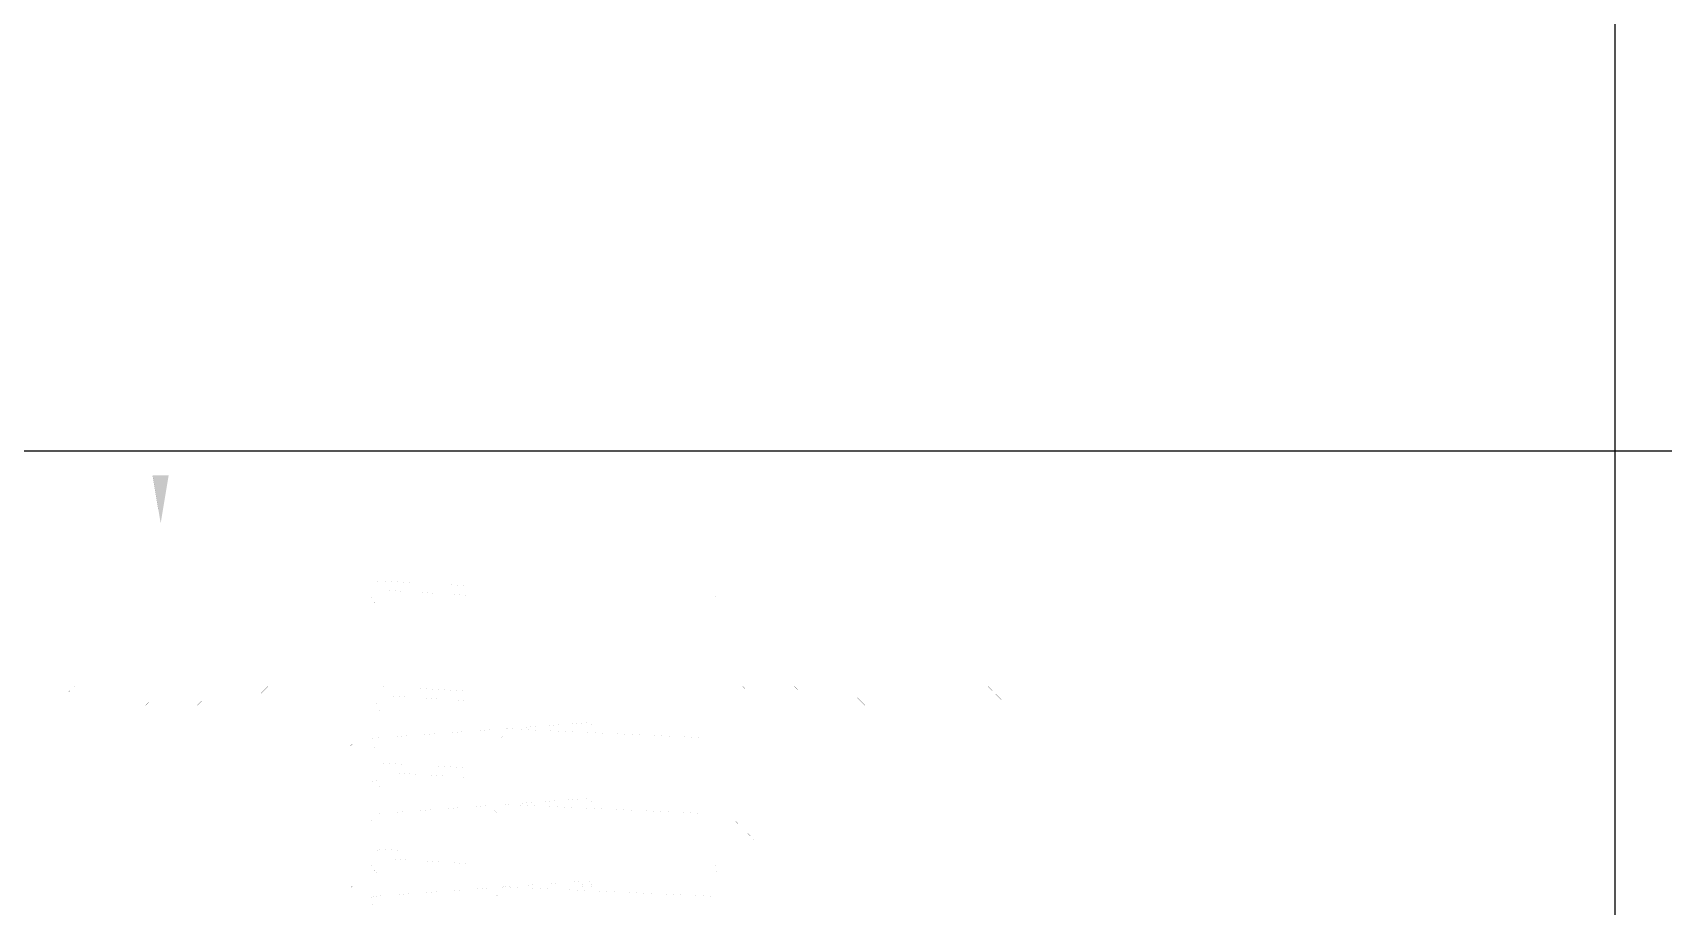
# Model space of a CAD drawing. Header units: millimetres. Extents: x -2171 to 1563, y -1758 to -1505.
# Drawn here: x 1404.56 to 1410.67, y -1607.14 to -1603.86 of the extents above; entities that cross this region are included whole.
import ezdxf

# ---------------------------------------------------------------- set-up
doc = ezdxf.new("R2010")
doc.units = ezdxf.units.MM
doc.linetypes.add('DOT', pattern=[0.025, 0, -0.025])
doc.layers.add('Tablet', color=7, linetype='Continuous', true_color=0x0180ff)

msp = doc.modelspace()

# ---------------------------------------------------------------- hatches: boundary and pattern name
at = {"layer": 'Tablet'}
msp.add_hatch(color=96, dxfattribs=at).paths.add_polyline_path([(1405.0399, -1605.7034), (1405.0698, -1605.5237), (1405.0099, -1605.5237)])

# ---------------------------------------------------------------- linework, layer by layer
at = {"color": 3}
for p, q in [((1410.4923, -1591.656), (1410.4923, -1620.056)), ((1420.4717, -1605.4329), (1386.5416, -1605.4329))]:
    msp.add_line(p, q, dxfattribs=at)
at = {"layer": 'Tablet', "color": 96, "true_color": 0x018001}
for points in [[(1405.9563, -1601.7503, 0.0000431, 0.0000431, 0), (1405.9563, -1616.4847, 0.0000431, 0.0000431, 0), (1405.8844, -1616.4847, 0.0000431, 0.0000431, 0), (1405.8844, -1601.7503, 0.0000431, 0.0000431, 0)], [(1407.0704, -1601.7503, 0.0000431, 0.0000431, 0), (1407.0704, -1616.4847, 0.0000431, 0.0000431, 0), (1406.9985, -1616.4847, 0.0000431, 0.0000431, 0), (1406.9985, -1601.7503, 0.0000431, 0.0000431, 0)], [(1406.5043, -1602.8284, 0.0000431, 0.0000431, 0), (1406.5043, -1616.4847, 0.0000431, 0.0000431, 0), (1406.4504, -1616.4847, 0.0000431, 0.0000431, 0), (1406.4504, -1602.8284, 0.0000431, 0.0000431, 0)], [(1405.0399, -1605.7034, 0.0000431, 0.0000431, 0), (1405.0698, -1605.5237, 0.0000431, 0.0000431, 0), (1405.0099, -1605.5237, 0.0000431, 0.0000431, 0)], [(1407.1027, -1606.5084, 0.0000431, 0.0000431, 0), (1405.8449, -1606.5084, 0.0000431, 0.0000431, 0), (1405.8414, -1606.5088, 0.0000431, 0.0000431, 0), (1405.838, -1606.5098, 0.0000431, 0.0000431, 0), (1405.8349, -1606.5115, 0.0000431, 0.0000431, 0), (1405.8322, -1606.5137, 0.0000431, 0.0000431, 0), (1405.83, -1606.5164, 0.0000431, 0.0000431, 0), (1405.8283, -1606.5195, 0.0000431, 0.0000431, 0), (1405.8273, -1606.5229, 0.0000431, 0.0000431, 0), (1405.8269, -1606.5264, 0.0000431, 0.0000431, 0), (1405.8273, -1606.5299, 0.0000431, 0.0000431, 0), (1405.8283, -1606.5333, 0.0000431, 0.0000431, 0), (1405.83, -1606.5364, 0.0000431, 0.0000431, 0), (1405.8322, -1606.5391, 0.0000431, 0.0000431, 0), (1405.8349, -1606.5413, 0.0000431, 0.0000431, 0), (1405.838, -1606.543, 0.0000431, 0.0000431, 0), (1405.8414, -1606.544, 0.0000431, 0.0000431, 0), (1405.8449, -1606.5444, 0.0000431, 0.0000431, 0), (1407.1027, -1606.5444, 0.0000431, 0.0000431, 0)], [(1407.1027, -1606.7923, 0.0000431, 0.0000431, 0), (1405.8449, -1606.7923, 0.0000431, 0.0000431, 0), (1405.8414, -1606.7927, 0.0000431, 0.0000431, 0), (1405.838, -1606.7937, 0.0000431, 0.0000431, 0), (1405.8349, -1606.7954, 0.0000431, 0.0000431, 0), (1405.8322, -1606.7976, 0.0000431, 0.0000431, 0), (1405.83, -1606.8003, 0.0000431, 0.0000431, 0), (1405.8283, -1606.8034, 0.0000431, 0.0000431, 0), (1405.8273, -1606.8068, 0.0000431, 0.0000431, 0), (1405.8269, -1606.8103, 0.0000431, 0.0000431, 0), (1405.8273, -1606.8138, 0.0000431, 0.0000431, 0), (1405.8283, -1606.8172, 0.0000431, 0.0000431, 0), (1405.83, -1606.8203, 0.0000431, 0.0000431, 0), (1405.8322, -1606.823, 0.0000431, 0.0000431, 0), (1405.8349, -1606.8252, 0.0000431, 0.0000431, 0), (1405.838, -1606.8269, 0.0000431, 0.0000431, 0), (1405.8414, -1606.8279, 0.0000431, 0.0000431, 0), (1405.8449, -1606.8283, 0.0000431, 0.0000431, 0), (1407.1027, -1606.8283, 0.0000431, 0.0000431, 0)], [(1407.1027, -1607.1014, 0.0000431, 0.0000431, 0), (1405.8449, -1607.1014, 0.0000431, 0.0000431, 0), (1405.8414, -1607.1017, 0.0000431, 0.0000431, 0), (1405.838, -1607.1028, 0.0000431, 0.0000431, 0), (1405.8349, -1607.1044, 0.0000431, 0.0000431, 0), (1405.8322, -1607.1067, 0.0000431, 0.0000431, 0), (1405.83, -1607.1094, 0.0000431, 0.0000431, 0), (1405.8283, -1607.1125, 0.0000431, 0.0000431, 0), (1405.8273, -1607.1159, 0.0000431, 0.0000431, 0), (1405.8269, -1607.1194, 0.0000431, 0.0000431, 0), (1405.8273, -1607.1229, 0.0000431, 0.0000431, 0), (1405.8283, -1607.1262, 0.0000431, 0.0000431, 0), (1405.83, -1607.1293, 0.0000431, 0.0000431, 0), (1405.8322, -1607.1321, 0.0000431, 0.0000431, 0), (1405.8349, -1607.1343, 0.0000431, 0.0000431, 0), (1405.838, -1607.136, 0.0000431, 0.0000431, 0), (1405.8414, -1607.137, 0.0000431, 0.0000431, 0), (1405.8449, -1607.1373, 0.0000431, 0.0000431, 0), (1407.1027, -1607.1373, 0.0000431, 0.0000431, 0)]]:
    msp.add_lwpolyline(points, format="xyseb", close=True, dxfattribs=at)
for points in [[(1405.0399, -1603.8706, 0.0000431, 0.0000431, 0), (1405.0399, -1605.5237, 0.0000431, 0.0000431, 0)], [(1408.2743, -1605.7034, 0.0000431, 0.0000431, 0), (1404.6805, -1605.7034, 0.0000431, 0.0000431, 0), (1408.2743, -1605.7034, 0.0000431, 0.0000431, 0)], [(1405.7586, -1605.7034, 0.0000431, 0.0000431, 0), (1405.7586, -1606.3144, 0.0000431, 0.0000431, 0)], [(1407.1961, -1605.7034, 0.0000431, 0.0000431, 0), (1407.1961, -1606.3144, 0.0000431, 0.0000431, 0)], [(1405.8485, -1605.9909, 0.0000431, 0.0000431, 0), (1405.8485, -1605.9873, 0.0000431, 0.0000431, 0), (1405.8487, -1605.9848, 0.0000431, 0.0000431, 0), (1405.8494, -1605.9824, 0.0000431, 0.0000431, 0), (1405.8504, -1605.9801, 0.0000431, 0.0000431, 0), (1405.8519, -1605.9781, 0.0000431, 0.0000431, 0), (1405.8536, -1605.9763, 0.0000431, 0.0000431, 0), (1405.8557, -1605.9749, 0.0000431, 0.0000431, 0), (1405.8579, -1605.9738, 0.0000431, 0.0000431, 0), (1405.8604, -1605.9732, 0.0000431, 0.0000431, 0), (1405.8629, -1605.973, 0.0000431, 0.0000431, 0), (1407.1099, -1605.973, 0.0000431, 0.0000431, 0), (1407.1124, -1605.9732, 0.0000431, 0.0000431, 0), (1407.1148, -1605.9738, 0.0000431, 0.0000431, 0), (1407.1171, -1605.9749, 0.0000431, 0.0000431, 0), (1407.1191, -1605.9763, 0.0000431, 0.0000431, 0), (1407.1209, -1605.9781, 0.0000431, 0.0000431, 0), (1407.1223, -1605.9801, 0.0000431, 0.0000431, 0), (1407.1234, -1605.9824, 0.0000431, 0.0000431, 0), (1407.1241, -1605.9848, 0.0000431, 0.0000431, 0), (1407.1243, -1605.9873, 0.0000431, 0.0000431, 0), (1407.1243, -1605.9945, 0.0000431, 0.0000431, 0), (1407.1241, -1605.997, 0.0000431, 0.0000431, 0), (1407.1234, -1605.9994, 0.0000431, 0.0000431, 0), (1407.1223, -1606.0017, 0.0000431, 0.0000431, 0), (1407.1209, -1606.0038, 0.0000431, 0.0000431, 0), (1407.1191, -1606.0055, 0.0000431, 0.0000431, 0), (1407.1171, -1606.007, 0.0000431, 0.0000431, 0), (1407.1148, -1606.008, 0.0000431, 0.0000431, 0), (1407.1124, -1606.0087, 0.0000431, 0.0000431, 0), (1407.1099, -1606.0089, 0.0000431, 0.0000431, 0), (1405.8665, -1606.0089, 0.0000431, 0.0000431, 0), (1405.8602, -1606.0084, 0.0000431, 0.0000431, 0), (1405.8542, -1606.0067, 0.0000431, 0.0000431, 0), (1405.8485, -1606.0041, 0.0000431, 0.0000431, 0), (1405.8434, -1606.0005, 0.0000431, 0.0000431, 0), (1405.8389, -1605.9961, 0.0000431, 0.0000431, 0), (1405.8353, -1605.9909, 0.0000431, 0.0000431, 0), (1405.8327, -1605.9853, 0.0000431, 0.0000431, 0), (1405.8311, -1605.9792, 0.0000431, 0.0000431, 0), (1405.8305, -1605.973, 0.0000431, 0.0000431, 0), (1405.8305, -1605.955, 0.0000431, 0.0000431, 0), (1405.8311, -1605.9488, 0.0000431, 0.0000431, 0), (1405.8327, -1605.9427, 0.0000431, 0.0000431, 0), (1405.8353, -1605.937, 0.0000431, 0.0000431, 0), (1405.8389, -1605.9319, 0.0000431, 0.0000431, 0), (1405.8434, -1605.9275, 0.0000431, 0.0000431, 0), (1405.8485, -1605.9239, 0.0000431, 0.0000431, 0), (1405.8542, -1605.9212, 0.0000431, 0.0000431, 0), (1405.8602, -1605.9196, 0.0000431, 0.0000431, 0), (1405.8665, -1605.9191, 0.0000431, 0.0000431, 0), (1406.1899, -1605.937, 0.0000431, 0.0000431, 0), (1406.1899, -1605.973, 0.0000431, 0.0000431, 0), (1405.8988, -1605.955, 0.0000431, 0.0000431, 0)], [(1404.6997, -1606.3309, 0.0000431, 0.0000431, 0), (1404.6805, -1606.35, 0.0000431, 0.0000431, 0)], [(1404.7646, -1606.3144, 0.0000431, 0.0000431, 0), (1404.6927, -1606.3862, 0.0000431, 0.0000431, 0)], [(1404.7162, -1606.3144, 0.0000431, 0.0000431, 0), (1404.7118, -1606.3187, 0.0000431, 0.0000431, 0)], [(1404.8614, -1606.3144, 0.0000431, 0.0000431, 0), (1404.7895, -1606.3862, 0.0000431, 0.0000431, 0)], [(1404.813, -1606.3144, 0.0000431, 0.0000431, 0), (1404.7965, -1606.3309, 0.0000431, 0.0000431, 0)], [(1404.9054, -1606.3187, 0.0000431, 0.0000431, 0), (1404.8812, -1606.343, 0.0000431, 0.0000431, 0)], [(1404.9582, -1606.3144, 0.0000431, 0.0000431, 0), (1404.8863, -1606.3862, 0.0000431, 0.0000431, 0)], [(1404.9901, -1606.3309, 0.0000431, 0.0000431, 0), (1404.9659, -1606.3551, 0.0000431, 0.0000431, 0)], [(1405.055, -1606.3144, 0.0000431, 0.0000431, 0), (1404.9831, -1606.3862, 0.0000431, 0.0000431, 0)], [(1405.0066, -1606.3144, 0.0000431, 0.0000431, 0), (1405.0022, -1606.3187, 0.0000431, 0.0000431, 0)], [(1405.1518, -1606.3144, 0.0000431, 0.0000431, 0), (1405.08, -1606.3862, 0.0000431, 0.0000431, 0)], [(1405.1034, -1606.3144, 0.0000431, 0.0000431, 0), (1405.0869, -1606.3309, 0.0000431, 0.0000431, 0)], [(1405.1959, -1606.3187, 0.0000431, 0.0000431, 0), (1405.1717, -1606.343, 0.0000431, 0.0000431, 0)], [(1405.2487, -1606.3144, 0.0000431, 0.0000431, 0), (1405.1768, -1606.3862, 0.0000431, 0.0000431, 0)], [(1405.2806, -1606.3309, 0.0000431, 0.0000431, 0), (1405.2564, -1606.3551, 0.0000431, 0.0000431, 0)], [(1405.3455, -1606.3144, 0.0000431, 0.0000431, 0), (1405.2736, -1606.3862, 0.0000431, 0.0000431, 0)], [(1405.2971, -1606.3144, 0.0000431, 0.0000431, 0), (1405.2927, -1606.3187, 0.0000431, 0.0000431, 0)], [(1405.4423, -1606.3144, 0.0000431, 0.0000431, 0), (1405.3704, -1606.3862, 0.0000431, 0.0000431, 0)], [(1405.3939, -1606.3144, 0.0000431, 0.0000431, 0), (1405.3774, -1606.3309, 0.0000431, 0.0000431, 0)], [(1405.4863, -1606.3187, 0.0000431, 0.0000431, 0), (1405.4621, -1606.343, 0.0000431, 0.0000431, 0)], [(1405.5391, -1606.3144, 0.0000431, 0.0000431, 0), (1405.4672, -1606.3862, 0.0000431, 0.0000431, 0)], [(1405.571, -1606.3309, 0.0000431, 0.0000431, 0), (1405.5468, -1606.3551, 0.0000431, 0.0000431, 0)], [(1405.6359, -1606.3144, 0.0000431, 0.0000431, 0), (1405.5641, -1606.3862, 0.0000431, 0.0000431, 0)], [(1405.5875, -1606.3144, 0.0000431, 0.0000431, 0), (1405.5831, -1606.3187, 0.0000431, 0.0000431, 0)], [(1405.7328, -1606.3144, 0.0000431, 0.0000431, 0), (1405.6609, -1606.3862, 0.0000431, 0.0000431, 0)], [(1405.6843, -1606.3144, 0.0000431, 0.0000431, 0), (1405.6679, -1606.3309, 0.0000431, 0.0000431, 0)], [(1405.7586, -1606.3369, 0.0000431, 0.0000431, 0), (1405.7526, -1606.343, 0.0000431, 0.0000431, 0)], [(1405.8485, -1606.3862, 0.0000431, 0.0000431, 0), (1405.8485, -1606.3826, 0.0000431, 0.0000431, 0), (1405.8487, -1606.3802, 0.0000431, 0.0000431, 0), (1405.8494, -1606.3777, 0.0000431, 0.0000431, 0), (1405.8504, -1606.3755, 0.0000431, 0.0000431, 0), (1405.8519, -1606.3734, 0.0000431, 0.0000431, 0), (1405.8536, -1606.3716, 0.0000431, 0.0000431, 0), (1405.8557, -1606.3702, 0.0000431, 0.0000431, 0), (1405.8579, -1606.3691, 0.0000431, 0.0000431, 0), (1405.8604, -1606.3685, 0.0000431, 0.0000431, 0), (1405.8629, -1606.3683, 0.0000431, 0.0000431, 0), (1407.1099, -1606.3683, 0.0000431, 0.0000431, 0), (1407.1124, -1606.3685, 0.0000431, 0.0000431, 0), (1407.1148, -1606.3691, 0.0000431, 0.0000431, 0), (1407.1171, -1606.3702, 0.0000431, 0.0000431, 0), (1407.1191, -1606.3716, 0.0000431, 0.0000431, 0), (1407.1209, -1606.3734, 0.0000431, 0.0000431, 0), (1407.1223, -1606.3755, 0.0000431, 0.0000431, 0), (1407.1234, -1606.3777, 0.0000431, 0.0000431, 0), (1407.1241, -1606.3802, 0.0000431, 0.0000431, 0), (1407.1243, -1606.3826, 0.0000431, 0.0000431, 0), (1407.1243, -1606.3898, 0.0000431, 0.0000431, 0), (1407.1241, -1606.3923, 0.0000431, 0.0000431, 0), (1407.1234, -1606.3948, 0.0000431, 0.0000431, 0), (1407.1223, -1606.397, 0.0000431, 0.0000431, 0), (1407.1209, -1606.3991, 0.0000431, 0.0000431, 0), (1407.1191, -1606.4008, 0.0000431, 0.0000431, 0), (1407.1171, -1606.4023, 0.0000431, 0.0000431, 0), (1407.1148, -1606.4033, 0.0000431, 0.0000431, 0), (1407.1124, -1606.404, 0.0000431, 0.0000431, 0), (1407.1099, -1606.4042, 0.0000431, 0.0000431, 0), (1405.8665, -1606.4042, 0.0000431, 0.0000431, 0), (1405.8602, -1606.4037, 0.0000431, 0.0000431, 0), (1405.8542, -1606.402, 0.0000431, 0.0000431, 0), (1405.8485, -1606.3994, 0.0000431, 0.0000431, 0), (1405.8434, -1606.3958, 0.0000431, 0.0000431, 0), (1405.8389, -1606.3914, 0.0000431, 0.0000431, 0), (1405.8353, -1606.3862, 0.0000431, 0.0000431, 0), (1405.8327, -1606.3806, 0.0000431, 0.0000431, 0), (1405.8311, -1606.3745, 0.0000431, 0.0000431, 0), (1405.8305, -1606.3683, 0.0000431, 0.0000431, 0), (1405.8305, -1606.3503, 0.0000431, 0.0000431, 0), (1405.8311, -1606.3441, 0.0000431, 0.0000431, 0), (1405.8327, -1606.338, 0.0000431, 0.0000431, 0), (1405.8353, -1606.3323, 0.0000431, 0.0000431, 0), (1405.8389, -1606.3272, 0.0000431, 0.0000431, 0), (1405.8434, -1606.3228, 0.0000431, 0.0000431, 0), (1405.8485, -1606.3192, 0.0000431, 0.0000431, 0), (1405.8542, -1606.3165, 0.0000431, 0.0000431, 0), (1405.8602, -1606.3149, 0.0000431, 0.0000431, 0), (1405.8665, -1606.3144, 0.0000431, 0.0000431, 0), (1406.1899, -1606.3323, 0.0000431, 0.0000431, 0), (1406.1899, -1606.3683, 0.0000431, 0.0000431, 0), (1405.8988, -1606.3503, 0.0000431, 0.0000431, 0)], [(1407.1961, -1606.3369, 0.0000431, 0.0000431, 0), (1407.2022, -1606.343, 0.0000431, 0.0000431, 0)], [(1407.222, -1606.3144, 0.0000431, 0.0000431, 0), (1407.2939, -1606.3862, 0.0000431, 0.0000431, 0)], [(1407.2704, -1606.3144, 0.0000431, 0.0000431, 0), (1407.2869, -1606.3309, 0.0000431, 0.0000431, 0)], [(1407.3189, -1606.3144, 0.0000431, 0.0000431, 0), (1407.3907, -1606.3862, 0.0000431, 0.0000431, 0)], [(1407.3673, -1606.3144, 0.0000431, 0.0000431, 0), (1407.3716, -1606.3187, 0.0000431, 0.0000431, 0)], [(1407.3838, -1606.3309, 0.0000431, 0.0000431, 0), (1407.408, -1606.3551, 0.0000431, 0.0000431, 0)], [(1407.4157, -1606.3144, 0.0000431, 0.0000431, 0), (1407.4876, -1606.3862, 0.0000431, 0.0000431, 0)], [(1407.4685, -1606.3187, 0.0000431, 0.0000431, 0), (1407.4927, -1606.343, 0.0000431, 0.0000431, 0)], [(1407.5125, -1606.3144, 0.0000431, 0.0000431, 0), (1407.5844, -1606.3862, 0.0000431, 0.0000431, 0)], [(1407.5609, -1606.3144, 0.0000431, 0.0000431, 0), (1407.5774, -1606.3309, 0.0000431, 0.0000431, 0)], [(1407.6093, -1606.3144, 0.0000431, 0.0000431, 0), (1407.6812, -1606.3862, 0.0000431, 0.0000431, 0)], [(1407.6577, -1606.3144, 0.0000431, 0.0000431, 0), (1407.6621, -1606.3187, 0.0000431, 0.0000431, 0)], [(1407.6742, -1606.3309, 0.0000431, 0.0000431, 0), (1407.6984, -1606.3551, 0.0000431, 0.0000431, 0)], [(1407.7061, -1606.3144, 0.0000431, 0.0000431, 0), (1407.778, -1606.3862, 0.0000431, 0.0000431, 0)], [(1407.7589, -1606.3187, 0.0000431, 0.0000431, 0), (1407.7831, -1606.343, 0.0000431, 0.0000431, 0)], [(1407.8029, -1606.3144, 0.0000431, 0.0000431, 0), (1407.8748, -1606.3862, 0.0000431, 0.0000431, 0)], [(1407.8514, -1606.3144, 0.0000431, 0.0000431, 0), (1407.8678, -1606.3309, 0.0000431, 0.0000431, 0)], [(1407.8998, -1606.3144, 0.0000431, 0.0000431, 0), (1407.9716, -1606.3862, 0.0000431, 0.0000431, 0)], [(1407.9482, -1606.3144, 0.0000431, 0.0000431, 0), (1407.9526, -1606.3187, 0.0000431, 0.0000431, 0)], [(1407.9647, -1606.3309, 0.0000431, 0.0000431, 0), (1407.9889, -1606.3551, 0.0000431, 0.0000431, 0)], [(1407.9966, -1606.3144, 0.0000431, 0.0000431, 0), (1408.0685, -1606.3862, 0.0000431, 0.0000431, 0)], [(1408.0494, -1606.3187, 0.0000431, 0.0000431, 0), (1408.0736, -1606.343, 0.0000431, 0.0000431, 0)], [(1408.0934, -1606.3144, 0.0000431, 0.0000431, 0), (1408.1653, -1606.3862, 0.0000431, 0.0000431, 0)], [(1408.1418, -1606.3144, 0.0000431, 0.0000431, 0), (1408.1583, -1606.3309, 0.0000431, 0.0000431, 0)], [(1408.1902, -1606.3144, 0.0000431, 0.0000431, 0), (1408.2621, -1606.3862, 0.0000431, 0.0000431, 0)], [(1408.2386, -1606.3144, 0.0000431, 0.0000431, 0), (1408.243, -1606.3187, 0.0000431, 0.0000431, 0)], [(1408.2551, -1606.3309, 0.0000431, 0.0000431, 0), (1408.2743, -1606.35, 0.0000431, 0.0000431, 0)], [(1404.7481, -1606.3793, 0.0000431, 0.0000431, 0), (1404.7411, -1606.3862, 0.0000431, 0.0000431, 0)], [(1404.7844, -1606.343, 0.0000431, 0.0000431, 0), (1404.7602, -1606.3672, 0.0000431, 0.0000431, 0)], [(1404.8691, -1606.3551, 0.0000431, 0.0000431, 0), (1404.8449, -1606.3793, 0.0000431, 0.0000431, 0)], [(1404.9538, -1606.3672, 0.0000431, 0.0000431, 0), (1404.9347, -1606.3862, 0.0000431, 0.0000431, 0)], [(1405.0385, -1606.3793, 0.0000431, 0.0000431, 0), (1405.0316, -1606.3862, 0.0000431, 0.0000431, 0)], [(1405.0748, -1606.343, 0.0000431, 0.0000431, 0), (1405.0506, -1606.3672, 0.0000431, 0.0000431, 0)], [(1405.1596, -1606.3551, 0.0000431, 0.0000431, 0), (1405.1354, -1606.3793, 0.0000431, 0.0000431, 0)], [(1405.2443, -1606.3672, 0.0000431, 0.0000431, 0), (1405.2252, -1606.3862, 0.0000431, 0.0000431, 0)], [(1405.329, -1606.3793, 0.0000431, 0.0000431, 0), (1405.322, -1606.3862, 0.0000431, 0.0000431, 0)], [(1405.3653, -1606.343, 0.0000431, 0.0000431, 0), (1405.3411, -1606.3672, 0.0000431, 0.0000431, 0)], [(1405.45, -1606.3551, 0.0000431, 0.0000431, 0), (1405.4258, -1606.3793, 0.0000431, 0.0000431, 0)], [(1405.5347, -1606.3672, 0.0000431, 0.0000431, 0), (1405.5156, -1606.3862, 0.0000431, 0.0000431, 0)], [(1405.6194, -1606.3793, 0.0000431, 0.0000431, 0), (1405.6125, -1606.3862, 0.0000431, 0.0000431, 0)], [(1405.6558, -1606.343, 0.0000431, 0.0000431, 0), (1405.6316, -1606.3672, 0.0000431, 0.0000431, 0)], [(1405.7586, -1606.3853, 0.0000431, 0.0000431, 0), (1405.6868, -1606.4572, 0.0000431, 0.0000431, 0)], [(1405.7042, -1606.3914, 0.0000431, 0.0000431, 0), (1405.6868, -1606.4088, 0.0000431, 0.0000431, 0)], [(1405.7405, -1606.3551, 0.0000431, 0.0000431, 0), (1405.7163, -1606.3793, 0.0000431, 0.0000431, 0)], [(1407.1961, -1606.3853, 0.0000431, 0.0000431, 0), (1407.268, -1606.4572, 0.0000431, 0.0000431, 0)], [(1407.2143, -1606.3551, 0.0000431, 0.0000431, 0), (1407.2385, -1606.3793, 0.0000431, 0.0000431, 0)], [(1407.2506, -1606.3914, 0.0000431, 0.0000431, 0), (1407.268, -1606.4088, 0.0000431, 0.0000431, 0)], [(1407.299, -1606.343, 0.0000431, 0.0000431, 0), (1407.3232, -1606.3672, 0.0000431, 0.0000431, 0)], [(1407.3353, -1606.3793, 0.0000431, 0.0000431, 0), (1407.3423, -1606.3862, 0.0000431, 0.0000431, 0)], [(1407.4201, -1606.3672, 0.0000431, 0.0000431, 0), (1407.4391, -1606.3862, 0.0000431, 0.0000431, 0)], [(1407.5048, -1606.3551, 0.0000431, 0.0000431, 0), (1407.529, -1606.3793, 0.0000431, 0.0000431, 0)], [(1407.5895, -1606.343, 0.0000431, 0.0000431, 0), (1407.6137, -1606.3672, 0.0000431, 0.0000431, 0)], [(1407.6258, -1606.3793, 0.0000431, 0.0000431, 0), (1407.6328, -1606.3862, 0.0000431, 0.0000431, 0)], [(1407.7105, -1606.3672, 0.0000431, 0.0000431, 0), (1407.7296, -1606.3862, 0.0000431, 0.0000431, 0)], [(1407.7952, -1606.3551, 0.0000431, 0.0000431, 0), (1407.8194, -1606.3793, 0.0000431, 0.0000431, 0)], [(1407.8799, -1606.343, 0.0000431, 0.0000431, 0), (1407.9041, -1606.3672, 0.0000431, 0.0000431, 0)], [(1407.9163, -1606.3793, 0.0000431, 0.0000431, 0), (1407.9232, -1606.3862, 0.0000431, 0.0000431, 0)], [(1408.001, -1606.3672, 0.0000431, 0.0000431, 0), (1408.0201, -1606.3862, 0.0000431, 0.0000431, 0)], [(1408.0857, -1606.3551, 0.0000431, 0.0000431, 0), (1408.1099, -1606.3793, 0.0000431, 0.0000431, 0)], [(1408.1704, -1606.343, 0.0000431, 0.0000431, 0), (1408.1946, -1606.3672, 0.0000431, 0.0000431, 0)], [(1408.2067, -1606.3793, 0.0000431, 0.0000431, 0), (1408.2137, -1606.3862, 0.0000431, 0.0000431, 0)], [(1405.7526, -1606.4398, 0.0000431, 0.0000431, 0), (1405.7284, -1606.464, 0.0000431, 0.0000431, 0)], [(1406.6391, -1606.4509, 0.0000431, 0.0000431, 0), (1406.3287, -1606.4734, 0.0000431, 0.0000431, 0)], [(1406.6571, -1606.4689, 0.0000431, 0.0000431, 0), (1406.6567, -1606.4724, 0.0000431, 0.0000431, 0), (1406.6557, -1606.4758, 0.0000431, 0.0000431, 0), (1406.6541, -1606.4789, 0.0000431, 0.0000431, 0), (1406.6518, -1606.4816, 0.0000431, 0.0000431, 0), (1406.6491, -1606.4838, 0.0000431, 0.0000431, 0), (1406.646, -1606.4855, 0.0000431, 0.0000431, 0), (1406.6426, -1606.4865, 0.0000431, 0.0000431, 0), (1406.6391, -1606.4869, 0.0000431, 0.0000431, 0), (1406.6356, -1606.4865, 0.0000431, 0.0000431, 0), (1406.6322, -1606.4855, 0.0000431, 0.0000431, 0), (1406.6291, -1606.4838, 0.0000431, 0.0000431, 0), (1406.6264, -1606.4816, 0.0000431, 0.0000431, 0), (1406.6242, -1606.4789, 0.0000431, 0.0000431, 0), (1406.6225, -1606.4758, 0.0000431, 0.0000431, 0), (1406.6215, -1606.4724, 0.0000431, 0.0000431, 0), (1406.6211, -1606.4689, 0.0000431, 0.0000431, 0), (1406.6215, -1606.4654, 0.0000431, 0.0000431, 0), (1406.6225, -1606.462, 0.0000431, 0.0000431, 0), (1406.6242, -1606.4589, 0.0000431, 0.0000431, 0), (1406.6264, -1606.4562, 0.0000431, 0.0000431, 0), (1406.6291, -1606.454, 0.0000431, 0.0000431, 0), (1406.6322, -1606.4523, 0.0000431, 0.0000431, 0), (1406.6356, -1606.4513, 0.0000431, 0.0000431, 0), (1406.6391, -1606.4509, 0.0000431, 0.0000431, 0), (1406.6426, -1606.4513, 0.0000431, 0.0000431, 0), (1406.646, -1606.4523, 0.0000431, 0.0000431, 0), (1406.6491, -1606.454, 0.0000431, 0.0000431, 0), (1406.6518, -1606.4562, 0.0000431, 0.0000431, 0), (1406.6541, -1606.4589, 0.0000431, 0.0000431, 0), (1406.6557, -1606.462, 0.0000431, 0.0000431, 0), (1406.6567, -1606.4654, 0.0000431, 0.0000431, 0), (1406.6571, -1606.4689, 0.0000431, 0.0000431, 0)], [(1407.2022, -1606.4398, 0.0000431, 0.0000431, 0), (1407.2264, -1606.464, 0.0000431, 0.0000431, 0)], [(1405.7586, -1606.4821, 0.0000431, 0.0000431, 0), (1405.6868, -1606.554, 0.0000431, 0.0000431, 0)], [(1405.7163, -1606.4761, 0.0000431, 0.0000431, 0), (1405.6921, -1606.5003, 0.0000431, 0.0000431, 0)], [(1406.2984, -1606.4756, 0.0000431, 0.0000431, 0), (1405.8449, -1606.5084, 0.0000431, 0.0000431, 0)], [(1406.3265, -1606.4905, 0.0000431, 0.0000431, 0), (1406.3261, -1606.494, 0.0000431, 0.0000431, 0), (1406.3251, -1606.4973, 0.0000431, 0.0000431, 0), (1406.3234, -1606.5004, 0.0000431, 0.0000431, 0), (1406.3212, -1606.5032, 0.0000431, 0.0000431, 0), (1406.3185, -1606.5054, 0.0000431, 0.0000431, 0), (1406.3154, -1606.5071, 0.0000431, 0.0000431, 0), (1406.312, -1606.5081, 0.0000431, 0.0000431, 0), (1406.3085, -1606.5084, 0.0000431, 0.0000431, 0), (1406.305, -1606.5081, 0.0000431, 0.0000431, 0), (1406.3016, -1606.5071, 0.0000431, 0.0000431, 0), (1406.2985, -1606.5054, 0.0000431, 0.0000431, 0), (1406.2958, -1606.5032, 0.0000431, 0.0000431, 0), (1406.2935, -1606.5004, 0.0000431, 0.0000431, 0), (1406.2919, -1606.4973, 0.0000431, 0.0000431, 0), (1406.2909, -1606.494, 0.0000431, 0.0000431, 0), (1406.2905, -1606.4905, 0.0000431, 0.0000431, 0), (1406.2909, -1606.487, 0.0000431, 0.0000431, 0), (1406.2919, -1606.4836, 0.0000431, 0.0000431, 0), (1406.2935, -1606.4805, 0.0000431, 0.0000431, 0), (1406.2958, -1606.4778, 0.0000431, 0.0000431, 0), (1406.2985, -1606.4755, 0.0000431, 0.0000431, 0), (1406.3016, -1606.4739, 0.0000431, 0.0000431, 0), (1406.305, -1606.4728, 0.0000431, 0.0000431, 0), (1406.3085, -1606.4725, 0.0000431, 0.0000431, 0), (1406.312, -1606.4728, 0.0000431, 0.0000431, 0), (1406.3154, -1606.4739, 0.0000431, 0.0000431, 0), (1406.3185, -1606.4755, 0.0000431, 0.0000431, 0), (1406.3212, -1606.4778, 0.0000431, 0.0000431, 0), (1406.3234, -1606.4805, 0.0000431, 0.0000431, 0), (1406.3251, -1606.4836, 0.0000431, 0.0000431, 0), (1406.3261, -1606.487, 0.0000431, 0.0000431, 0), (1406.3265, -1606.4905, 0.0000431, 0.0000431, 0)], [(1406.3085, -1606.4725, 0.0000431, 0.0000431, 0), (1407.1063, -1606.5084, 0.0000431, 0.0000431, 0)], [(1407.1961, -1606.4821, 0.0000431, 0.0000431, 0), (1407.268, -1606.554, 0.0000431, 0.0000431, 0)], [(1407.2385, -1606.4761, 0.0000431, 0.0000431, 0), (1407.2627, -1606.5003, 0.0000431, 0.0000431, 0)], [(1405.7586, -1606.5789, 0.0000431, 0.0000431, 0), (1405.6868, -1606.6508, 0.0000431, 0.0000431, 0)], [(1405.7284, -1606.5608, 0.0000431, 0.0000431, 0), (1405.7042, -1606.585, 0.0000431, 0.0000431, 0)], [(1405.7586, -1606.5305, 0.0000431, 0.0000431, 0), (1405.7405, -1606.5487, 0.0000431, 0.0000431, 0)], [(1407.1961, -1606.5305, 0.0000431, 0.0000431, 0), (1407.2143, -1606.5487, 0.0000431, 0.0000431, 0)], [(1407.1961, -1606.5789, 0.0000431, 0.0000431, 0), (1407.268, -1606.6508, 0.0000431, 0.0000431, 0)], [(1407.2264, -1606.5608, 0.0000431, 0.0000431, 0), (1407.2506, -1606.585, 0.0000431, 0.0000431, 0)], [(1405.6921, -1606.5971, 0.0000431, 0.0000431, 0), (1405.6868, -1606.6024, 0.0000431, 0.0000431, 0)], [(1405.7586, -1606.6273, 0.0000431, 0.0000431, 0), (1405.7526, -1606.6334, 0.0000431, 0.0000431, 0)], [(1405.8485, -1606.6737, 0.0000431, 0.0000431, 0), (1405.8485, -1606.6701, 0.0000431, 0.0000431, 0), (1405.8487, -1606.6677, 0.0000431, 0.0000431, 0), (1405.8494, -1606.6652, 0.0000431, 0.0000431, 0), (1405.8504, -1606.663, 0.0000431, 0.0000431, 0), (1405.8519, -1606.6609, 0.0000431, 0.0000431, 0), (1405.8536, -1606.6591, 0.0000431, 0.0000431, 0), (1405.8557, -1606.6577, 0.0000431, 0.0000431, 0), (1405.8579, -1606.6566, 0.0000431, 0.0000431, 0), (1405.8604, -1606.656, 0.0000431, 0.0000431, 0), (1405.8629, -1606.6558, 0.0000431, 0.0000431, 0), (1407.1099, -1606.6558, 0.0000431, 0.0000431, 0), (1407.1124, -1606.656, 0.0000431, 0.0000431, 0), (1407.1148, -1606.6566, 0.0000431, 0.0000431, 0), (1407.1171, -1606.6577, 0.0000431, 0.0000431, 0), (1407.1191, -1606.6591, 0.0000431, 0.0000431, 0), (1407.1209, -1606.6609, 0.0000431, 0.0000431, 0), (1407.1223, -1606.663, 0.0000431, 0.0000431, 0), (1407.1234, -1606.6652, 0.0000431, 0.0000431, 0), (1407.1241, -1606.6677, 0.0000431, 0.0000431, 0), (1407.1243, -1606.6701, 0.0000431, 0.0000431, 0), (1407.1243, -1606.6773, 0.0000431, 0.0000431, 0), (1407.1241, -1606.6798, 0.0000431, 0.0000431, 0), (1407.1234, -1606.6823, 0.0000431, 0.0000431, 0), (1407.1223, -1606.6845, 0.0000431, 0.0000431, 0), (1407.1209, -1606.6866, 0.0000431, 0.0000431, 0), (1407.1191, -1606.6883, 0.0000431, 0.0000431, 0), (1407.1171, -1606.6898, 0.0000431, 0.0000431, 0), (1407.1148, -1606.6908, 0.0000431, 0.0000431, 0), (1407.1124, -1606.6915, 0.0000431, 0.0000431, 0), (1407.1099, -1606.6917, 0.0000431, 0.0000431, 0), (1405.8665, -1606.6917, 0.0000431, 0.0000431, 0), (1405.8602, -1606.6912, 0.0000431, 0.0000431, 0), (1405.8542, -1606.6895, 0.0000431, 0.0000431, 0), (1405.8485, -1606.6869, 0.0000431, 0.0000431, 0), (1405.8434, -1606.6833, 0.0000431, 0.0000431, 0), (1405.8389, -1606.6789, 0.0000431, 0.0000431, 0), (1405.8353, -1606.6737, 0.0000431, 0.0000431, 0), (1405.8327, -1606.6681, 0.0000431, 0.0000431, 0), (1405.8311, -1606.662, 0.0000431, 0.0000431, 0), (1405.8305, -1606.6558, 0.0000431, 0.0000431, 0), (1405.8305, -1606.6378, 0.0000431, 0.0000431, 0), (1405.8311, -1606.6316, 0.0000431, 0.0000431, 0), (1405.8327, -1606.6255, 0.0000431, 0.0000431, 0), (1405.8353, -1606.6198, 0.0000431, 0.0000431, 0), (1405.8389, -1606.6147, 0.0000431, 0.0000431, 0), (1405.8434, -1606.6103, 0.0000431, 0.0000431, 0), (1405.8485, -1606.6067, 0.0000431, 0.0000431, 0), (1405.8542, -1606.604, 0.0000431, 0.0000431, 0), (1405.8602, -1606.6024, 0.0000431, 0.0000431, 0), (1405.8665, -1606.6019, 0.0000431, 0.0000431, 0), (1406.1899, -1606.6198, 0.0000431, 0.0000431, 0), (1406.1899, -1606.6558, 0.0000431, 0.0000431, 0), (1405.8988, -1606.6378, 0.0000431, 0.0000431, 0)], [(1407.1961, -1606.6273, 0.0000431, 0.0000431, 0), (1407.2022, -1606.6334, 0.0000431, 0.0000431, 0)], [(1407.2627, -1606.5971, 0.0000431, 0.0000431, 0), (1407.268, -1606.6024, 0.0000431, 0.0000431, 0)], [(1405.7586, -1606.6757, 0.0000431, 0.0000431, 0), (1405.6868, -1606.7476, 0.0000431, 0.0000431, 0)], [(1405.7042, -1606.6818, 0.0000431, 0.0000431, 0), (1405.6868, -1606.6992, 0.0000431, 0.0000431, 0)], [(1405.7405, -1606.6455, 0.0000431, 0.0000431, 0), (1405.7163, -1606.6697, 0.0000431, 0.0000431, 0)], [(1407.1961, -1606.6757, 0.0000431, 0.0000431, 0), (1407.268, -1606.7476, 0.0000431, 0.0000431, 0)], [(1407.2143, -1606.6455, 0.0000431, 0.0000431, 0), (1407.2385, -1606.6697, 0.0000431, 0.0000431, 0)], [(1407.2506, -1606.6818, 0.0000431, 0.0000431, 0), (1407.268, -1606.6992, 0.0000431, 0.0000431, 0)], [(1405.7526, -1606.7302, 0.0000431, 0.0000431, 0), (1405.7284, -1606.7544, 0.0000431, 0.0000431, 0)], [(1406.2984, -1606.7595, 0.0000431, 0.0000431, 0), (1405.8449, -1606.7923, 0.0000431, 0.0000431, 0)], [(1406.3265, -1606.7744, 0.0000431, 0.0000431, 0), (1406.3261, -1606.7779, 0.0000431, 0.0000431, 0), (1406.3251, -1606.7812, 0.0000431, 0.0000431, 0), (1406.3234, -1606.7843, 0.0000431, 0.0000431, 0), (1406.3212, -1606.7871, 0.0000431, 0.0000431, 0), (1406.3185, -1606.7893, 0.0000431, 0.0000431, 0), (1406.3154, -1606.791, 0.0000431, 0.0000431, 0), (1406.312, -1606.792, 0.0000431, 0.0000431, 0), (1406.3085, -1606.7923, 0.0000431, 0.0000431, 0), (1406.305, -1606.792, 0.0000431, 0.0000431, 0), (1406.3016, -1606.791, 0.0000431, 0.0000431, 0), (1406.2985, -1606.7893, 0.0000431, 0.0000431, 0), (1406.2958, -1606.7871, 0.0000431, 0.0000431, 0), (1406.2935, -1606.7843, 0.0000431, 0.0000431, 0), (1406.2919, -1606.7812, 0.0000431, 0.0000431, 0), (1406.2909, -1606.7779, 0.0000431, 0.0000431, 0), (1406.2905, -1606.7744, 0.0000431, 0.0000431, 0), (1406.2909, -1606.7709, 0.0000431, 0.0000431, 0), (1406.2919, -1606.7675, 0.0000431, 0.0000431, 0), (1406.2935, -1606.7644, 0.0000431, 0.0000431, 0), (1406.2958, -1606.7617, 0.0000431, 0.0000431, 0), (1406.2985, -1606.7594, 0.0000431, 0.0000431, 0), (1406.3016, -1606.7578, 0.0000431, 0.0000431, 0), (1406.305, -1606.7567, 0.0000431, 0.0000431, 0), (1406.3085, -1606.7564, 0.0000431, 0.0000431, 0), (1406.312, -1606.7567, 0.0000431, 0.0000431, 0), (1406.3154, -1606.7578, 0.0000431, 0.0000431, 0), (1406.3185, -1606.7594, 0.0000431, 0.0000431, 0), (1406.3212, -1606.7617, 0.0000431, 0.0000431, 0), (1406.3234, -1606.7644, 0.0000431, 0.0000431, 0), (1406.3251, -1606.7675, 0.0000431, 0.0000431, 0), (1406.3261, -1606.7709, 0.0000431, 0.0000431, 0), (1406.3265, -1606.7744, 0.0000431, 0.0000431, 0)], [(1406.3085, -1606.7564, 0.0000431, 0.0000431, 0), (1407.1063, -1606.7923, 0.0000431, 0.0000431, 0)], [(1406.6391, -1606.7348, 0.0000431, 0.0000431, 0), (1406.3287, -1606.7573, 0.0000431, 0.0000431, 0)], [(1406.6571, -1606.7528, 0.0000431, 0.0000431, 0), (1406.6567, -1606.7563, 0.0000431, 0.0000431, 0), (1406.6557, -1606.7597, 0.0000431, 0.0000431, 0), (1406.6541, -1606.7628, 0.0000431, 0.0000431, 0), (1406.6518, -1606.7655, 0.0000431, 0.0000431, 0), (1406.6491, -1606.7677, 0.0000431, 0.0000431, 0), (1406.646, -1606.7694, 0.0000431, 0.0000431, 0), (1406.6426, -1606.7704, 0.0000431, 0.0000431, 0), (1406.6391, -1606.7708, 0.0000431, 0.0000431, 0), (1406.6356, -1606.7704, 0.0000431, 0.0000431, 0), (1406.6322, -1606.7694, 0.0000431, 0.0000431, 0), (1406.6291, -1606.7677, 0.0000431, 0.0000431, 0), (1406.6264, -1606.7655, 0.0000431, 0.0000431, 0), (1406.6242, -1606.7628, 0.0000431, 0.0000431, 0), (1406.6225, -1606.7597, 0.0000431, 0.0000431, 0), (1406.6215, -1606.7563, 0.0000431, 0.0000431, 0), (1406.6211, -1606.7528, 0.0000431, 0.0000431, 0), (1406.6215, -1606.7493, 0.0000431, 0.0000431, 0), (1406.6225, -1606.7459, 0.0000431, 0.0000431, 0), (1406.6242, -1606.7428, 0.0000431, 0.0000431, 0), (1406.6264, -1606.7401, 0.0000431, 0.0000431, 0), (1406.6291, -1606.7379, 0.0000431, 0.0000431, 0), (1406.6322, -1606.7362, 0.0000431, 0.0000431, 0), (1406.6356, -1606.7352, 0.0000431, 0.0000431, 0), (1406.6391, -1606.7348, 0.0000431, 0.0000431, 0), (1406.6426, -1606.7352, 0.0000431, 0.0000431, 0), (1406.646, -1606.7362, 0.0000431, 0.0000431, 0), (1406.6491, -1606.7379, 0.0000431, 0.0000431, 0), (1406.6518, -1606.7401, 0.0000431, 0.0000431, 0), (1406.6541, -1606.7428, 0.0000431, 0.0000431, 0), (1406.6557, -1606.7459, 0.0000431, 0.0000431, 0), (1406.6567, -1606.7493, 0.0000431, 0.0000431, 0), (1406.6571, -1606.7528, 0.0000431, 0.0000431, 0)], [(1407.2022, -1606.7302, 0.0000431, 0.0000431, 0), (1407.2264, -1606.7544, 0.0000431, 0.0000431, 0)], [(1405.7586, -1606.7726, 0.0000431, 0.0000431, 0), (1405.6868, -1606.8444, 0.0000431, 0.0000431, 0)], [(1405.7163, -1606.7665, 0.0000431, 0.0000431, 0), (1405.6921, -1606.7907, 0.0000431, 0.0000431, 0)], [(1405.7586, -1606.821, 0.0000431, 0.0000431, 0), (1405.7405, -1606.8391, 0.0000431, 0.0000431, 0)], [(1407.1961, -1606.7726, 0.0000431, 0.0000431, 0), (1407.268, -1606.8444, 0.0000431, 0.0000431, 0)], [(1407.1961, -1606.821, 0.0000431, 0.0000431, 0), (1407.2143, -1606.8391, 0.0000431, 0.0000431, 0)], [(1407.2385, -1606.7665, 0.0000431, 0.0000431, 0), (1407.2627, -1606.7907, 0.0000431, 0.0000431, 0)], [(1405.7586, -1606.8694, 0.0000431, 0.0000431, 0), (1405.6868, -1606.9413, 0.0000431, 0.0000431, 0)], [(1405.7284, -1606.8512, 0.0000431, 0.0000431, 0), (1405.7042, -1606.8755, 0.0000431, 0.0000431, 0)], [(1407.1961, -1606.8694, 0.0000431, 0.0000431, 0), (1407.268, -1606.9413, 0.0000431, 0.0000431, 0)], [(1407.2264, -1606.8512, 0.0000431, 0.0000431, 0), (1407.2506, -1606.8755, 0.0000431, 0.0000431, 0)], [(1405.6921, -1606.8876, 0.0000431, 0.0000431, 0), (1405.6868, -1606.8928, 0.0000431, 0.0000431, 0)], [(1405.7405, -1606.936, 0.0000431, 0.0000431, 0), (1405.7163, -1606.9602, 0.0000431, 0.0000431, 0)], [(1405.7586, -1606.9178, 0.0000431, 0.0000431, 0), (1405.7526, -1606.9239, 0.0000431, 0.0000431, 0)], [(1405.8485, -1606.9972, 0.0000431, 0.0000431, 0), (1405.8485, -1606.9936, 0.0000431, 0.0000431, 0), (1405.8487, -1606.9911, 0.0000431, 0.0000431, 0), (1405.8494, -1606.9887, 0.0000431, 0.0000431, 0), (1405.8504, -1606.9864, 0.0000431, 0.0000431, 0), (1405.8519, -1606.9843, 0.0000431, 0.0000431, 0), (1405.8536, -1606.9826, 0.0000431, 0.0000431, 0), (1405.8557, -1606.9811, 0.0000431, 0.0000431, 0), (1405.8579, -1606.9801, 0.0000431, 0.0000431, 0), (1405.8604, -1606.9794, 0.0000431, 0.0000431, 0), (1405.8629, -1606.9792, 0.0000431, 0.0000431, 0), (1407.1099, -1606.9792, 0.0000431, 0.0000431, 0), (1407.1124, -1606.9794, 0.0000431, 0.0000431, 0), (1407.1148, -1606.9801, 0.0000431, 0.0000431, 0), (1407.1171, -1606.9811, 0.0000431, 0.0000431, 0), (1407.1191, -1606.9826, 0.0000431, 0.0000431, 0), (1407.1209, -1606.9843, 0.0000431, 0.0000431, 0), (1407.1223, -1606.9864, 0.0000431, 0.0000431, 0), (1407.1234, -1606.9887, 0.0000431, 0.0000431, 0), (1407.1241, -1606.9911, 0.0000431, 0.0000431, 0), (1407.1243, -1606.9936, 0.0000431, 0.0000431, 0), (1407.1243, -1607.0008, 0.0000431, 0.0000431, 0), (1407.1241, -1607.0033, 0.0000431, 0.0000431, 0), (1407.1234, -1607.0057, 0.0000431, 0.0000431, 0), (1407.1223, -1607.008, 0.0000431, 0.0000431, 0), (1407.1209, -1607.01, 0.0000431, 0.0000431, 0), (1407.1191, -1607.0118, 0.0000431, 0.0000431, 0), (1407.1171, -1607.0132, 0.0000431, 0.0000431, 0), (1407.1148, -1607.0143, 0.0000431, 0.0000431, 0), (1407.1124, -1607.0149, 0.0000431, 0.0000431, 0), (1407.1099, -1607.0151, 0.0000431, 0.0000431, 0), (1405.8665, -1607.0151, 0.0000431, 0.0000431, 0), (1405.8602, -1607.0146, 0.0000431, 0.0000431, 0), (1405.8542, -1607.013, 0.0000431, 0.0000431, 0), (1405.8485, -1607.0103, 0.0000431, 0.0000431, 0), (1405.8434, -1607.0067, 0.0000431, 0.0000431, 0), (1405.8389, -1607.0023, 0.0000431, 0.0000431, 0), (1405.8353, -1606.9972, 0.0000431, 0.0000431, 0), (1405.8327, -1606.9915, 0.0000431, 0.0000431, 0), (1405.8311, -1606.9855, 0.0000431, 0.0000431, 0), (1405.8305, -1606.9792, 0.0000431, 0.0000431, 0), (1405.8305, -1606.9612, 0.0000431, 0.0000431, 0), (1405.8311, -1606.955, 0.0000431, 0.0000431, 0), (1405.8327, -1606.949, 0.0000431, 0.0000431, 0), (1405.8353, -1606.9433, 0.0000431, 0.0000431, 0), (1405.8389, -1606.9381, 0.0000431, 0.0000431, 0), (1405.8434, -1606.9337, 0.0000431, 0.0000431, 0), (1405.8485, -1606.9301, 0.0000431, 0.0000431, 0), (1405.8542, -1606.9275, 0.0000431, 0.0000431, 0), (1405.8602, -1606.9259, 0.0000431, 0.0000431, 0), (1405.8665, -1606.9253, 0.0000431, 0.0000431, 0), (1406.1899, -1606.9433, 0.0000431, 0.0000431, 0), (1406.1899, -1606.9792, 0.0000431, 0.0000431, 0), (1405.8988, -1606.9612, 0.0000431, 0.0000431, 0)], [(1407.1961, -1606.9178, 0.0000431, 0.0000431, 0), (1407.2022, -1606.9239, 0.0000431, 0.0000431, 0)], [(1407.2143, -1606.936, 0.0000431, 0.0000431, 0), (1407.2385, -1606.9602, 0.0000431, 0.0000431, 0)], [(1407.2627, -1606.8876, 0.0000431, 0.0000431, 0), (1407.268, -1606.8928, 0.0000431, 0.0000431, 0)], [(1405.7586, -1606.9662, 0.0000431, 0.0000431, 0), (1405.6868, -1607.0381, 0.0000431, 0.0000431, 0)], [(1405.7042, -1606.9723, 0.0000431, 0.0000431, 0), (1405.6868, -1606.9897, 0.0000431, 0.0000431, 0)], [(1407.1961, -1606.9662, 0.0000431, 0.0000431, 0), (1407.268, -1607.0381, 0.0000431, 0.0000431, 0)], [(1407.2506, -1606.9723, 0.0000431, 0.0000431, 0), (1407.268, -1606.9897, 0.0000431, 0.0000431, 0)], [(1405.7586, -1607.063, 0.0000431, 0.0000431, 0), (1405.6868, -1607.1349, 0.0000431, 0.0000431, 0)], [(1405.7163, -1607.057, 0.0000431, 0.0000431, 0), (1405.6921, -1607.0812, 0.0000431, 0.0000431, 0)], [(1405.7526, -1607.0207, 0.0000431, 0.0000431, 0), (1405.7284, -1607.0449, 0.0000431, 0.0000431, 0)], [(1406.2984, -1607.0686, 0.0000431, 0.0000431, 0), (1405.8449, -1607.1014, 0.0000431, 0.0000431, 0)], [(1406.3265, -1607.0834, 0.0000431, 0.0000431, 0), (1406.3261, -1607.0869, 0.0000431, 0.0000431, 0), (1406.3251, -1607.0903, 0.0000431, 0.0000431, 0), (1406.3234, -1607.0934, 0.0000431, 0.0000431, 0), (1406.3212, -1607.0961, 0.0000431, 0.0000431, 0), (1406.3185, -1607.0984, 0.0000431, 0.0000431, 0), (1406.3154, -1607.1, 0.0000431, 0.0000431, 0), (1406.312, -1607.1011, 0.0000431, 0.0000431, 0), (1406.3085, -1607.1014, 0.0000431, 0.0000431, 0), (1406.305, -1607.1011, 0.0000431, 0.0000431, 0), (1406.3016, -1607.1, 0.0000431, 0.0000431, 0), (1406.2985, -1607.0984, 0.0000431, 0.0000431, 0), (1406.2958, -1607.0961, 0.0000431, 0.0000431, 0), (1406.2935, -1607.0934, 0.0000431, 0.0000431, 0), (1406.2919, -1607.0903, 0.0000431, 0.0000431, 0), (1406.2909, -1607.0869, 0.0000431, 0.0000431, 0), (1406.2905, -1607.0834, 0.0000431, 0.0000431, 0), (1406.2909, -1607.0799, 0.0000431, 0.0000431, 0), (1406.2919, -1607.0766, 0.0000431, 0.0000431, 0), (1406.2935, -1607.0734, 0.0000431, 0.0000431, 0), (1406.2958, -1607.0707, 0.0000431, 0.0000431, 0), (1406.2985, -1607.0685, 0.0000431, 0.0000431, 0), (1406.3016, -1607.0668, 0.0000431, 0.0000431, 0), (1406.305, -1607.0658, 0.0000431, 0.0000431, 0), (1406.3085, -1607.0655, 0.0000431, 0.0000431, 0), (1406.312, -1607.0658, 0.0000431, 0.0000431, 0), (1406.3154, -1607.0668, 0.0000431, 0.0000431, 0), (1406.3185, -1607.0685, 0.0000431, 0.0000431, 0), (1406.3212, -1607.0707, 0.0000431, 0.0000431, 0), (1406.3234, -1607.0734, 0.0000431, 0.0000431, 0), (1406.3251, -1607.0766, 0.0000431, 0.0000431, 0), (1406.3261, -1607.0799, 0.0000431, 0.0000431, 0), (1406.3265, -1607.0834, 0.0000431, 0.0000431, 0)], [(1406.3085, -1607.0655, 0.0000431, 0.0000431, 0), (1407.1063, -1607.1014, 0.0000431, 0.0000431, 0)], [(1406.6391, -1607.0439, 0.0000431, 0.0000431, 0), (1406.3287, -1607.0664, 0.0000431, 0.0000431, 0)], [(1406.6571, -1607.0619, 0.0000431, 0.0000431, 0), (1406.6567, -1607.0654, 0.0000431, 0.0000431, 0), (1406.6557, -1607.0687, 0.0000431, 0.0000431, 0), (1406.6541, -1607.0718, 0.0000431, 0.0000431, 0), (1406.6518, -1607.0746, 0.0000431, 0.0000431, 0), (1406.6491, -1607.0768, 0.0000431, 0.0000431, 0), (1406.646, -1607.0785, 0.0000431, 0.0000431, 0), (1406.6426, -1607.0795, 0.0000431, 0.0000431, 0), (1406.6391, -1607.0798, 0.0000431, 0.0000431, 0), (1406.6356, -1607.0795, 0.0000431, 0.0000431, 0), (1406.6322, -1607.0785, 0.0000431, 0.0000431, 0), (1406.6291, -1607.0768, 0.0000431, 0.0000431, 0), (1406.6264, -1607.0746, 0.0000431, 0.0000431, 0), (1406.6242, -1607.0718, 0.0000431, 0.0000431, 0), (1406.6225, -1607.0687, 0.0000431, 0.0000431, 0), (1406.6215, -1607.0654, 0.0000431, 0.0000431, 0), (1406.6211, -1607.0619, 0.0000431, 0.0000431, 0), (1406.6215, -1607.0584, 0.0000431, 0.0000431, 0), (1406.6225, -1607.055, 0.0000431, 0.0000431, 0), (1406.6242, -1607.0519, 0.0000431, 0.0000431, 0), (1406.6264, -1607.0492, 0.0000431, 0.0000431, 0), (1406.6291, -1607.0469, 0.0000431, 0.0000431, 0), (1406.6322, -1607.0453, 0.0000431, 0.0000431, 0), (1406.6356, -1607.0442, 0.0000431, 0.0000431, 0), (1406.6391, -1607.0439, 0.0000431, 0.0000431, 0), (1406.6426, -1607.0442, 0.0000431, 0.0000431, 0), (1406.646, -1607.0453, 0.0000431, 0.0000431, 0), (1406.6491, -1607.0469, 0.0000431, 0.0000431, 0), (1406.6518, -1607.0492, 0.0000431, 0.0000431, 0), (1406.6541, -1607.0519, 0.0000431, 0.0000431, 0), (1406.6557, -1607.055, 0.0000431, 0.0000431, 0), (1406.6567, -1607.0584, 0.0000431, 0.0000431, 0), (1406.6571, -1607.0619, 0.0000431, 0.0000431, 0)], [(1407.1961, -1607.063, 0.0000431, 0.0000431, 0), (1407.268, -1607.1349, 0.0000431, 0.0000431, 0)], [(1407.2022, -1607.0207, 0.0000431, 0.0000431, 0), (1407.2264, -1607.0449, 0.0000431, 0.0000431, 0)], [(1407.2385, -1607.057, 0.0000431, 0.0000431, 0), (1407.2627, -1607.0812, 0.0000431, 0.0000431, 0)], [(1405.7586, -1607.1114, 0.0000431, 0.0000431, 0), (1405.7405, -1607.1296, 0.0000431, 0.0000431, 0)], [(1407.1961, -1607.1114, 0.0000431, 0.0000431, 0), (1407.2143, -1607.1296, 0.0000431, 0.0000431, 0)]]:
    msp.add_lwpolyline(points, format="xyseb", dxfattribs=at)
at = {"layer": 'Tablet', "color": 96, "linetype": 'DOT', "true_color": 0x018001}
for points in [[(1404.6805, -1605.3225, 0.0000431, 0.0000431, 0), (1404.6805, -1605.2722, 0.0000431, 0.0000431, 0)], [(1408.2743, -1605.3225, 0.0000431, 0.0000431, 0), (1408.2743, -1605.2722, 0.0000431, 0.0000431, 0)], [(1404.6805, -1605.4519, 0.0000431, 0.0000431, 0), (1404.6805, -1605.3656, 0.0000431, 0.0000431, 0)], [(1408.2743, -1605.4519, 0.0000431, 0.0000431, 0), (1408.2743, -1605.3656, 0.0000431, 0.0000431, 0)], [(1404.6805, -1605.5812, 0.0000431, 0.0000431, 0), (1404.6805, -1605.495, 0.0000431, 0.0000431, 0)], [(1408.2743, -1605.5812, 0.0000431, 0.0000431, 0), (1408.2743, -1605.495, 0.0000431, 0.0000431, 0)], [(1404.6805, -1605.7106, 0.0000431, 0.0000431, 0), (1404.6805, -1605.6244, 0.0000431, 0.0000431, 0)], [(1408.2743, -1605.7106, 0.0000431, 0.0000431, 0), (1408.2743, -1605.6244, 0.0000431, 0.0000431, 0)], [(1404.6805, -1605.84, 0.0000431, 0.0000431, 0), (1404.6805, -1605.7537, 0.0000431, 0.0000431, 0)], [(1408.2743, -1605.84, 0.0000431, 0.0000431, 0), (1408.2743, -1605.7537, 0.0000431, 0.0000431, 0)], [(1404.6805, -1605.9694, 0.0000431, 0.0000431, 0), (1404.6805, -1605.8831, 0.0000431, 0.0000431, 0)], [(1408.2743, -1605.9694, 0.0000431, 0.0000431, 0), (1408.2743, -1605.8831, 0.0000431, 0.0000431, 0)], [(1404.6805, -1606.0987, 0.0000431, 0.0000431, 0), (1404.6805, -1606.0125, 0.0000431, 0.0000431, 0)], [(1408.2743, -1606.0987, 0.0000431, 0.0000431, 0), (1408.2743, -1606.0125, 0.0000431, 0.0000431, 0)], [(1404.6805, -1606.2281, 0.0000431, 0.0000431, 0), (1404.6805, -1606.1419, 0.0000431, 0.0000431, 0)], [(1408.2743, -1606.2281, 0.0000431, 0.0000431, 0), (1408.2743, -1606.1419, 0.0000431, 0.0000431, 0)], [(1404.6805, -1606.3575, 0.0000431, 0.0000431, 0), (1404.6805, -1606.2712, 0.0000431, 0.0000431, 0)], [(1408.2743, -1606.3575, 0.0000431, 0.0000431, 0), (1408.2743, -1606.2712, 0.0000431, 0.0000431, 0)], [(1404.6805, -1606.4869, 0.0000431, 0.0000431, 0), (1404.6805, -1606.4006, 0.0000431, 0.0000431, 0)], [(1408.2743, -1606.4869, 0.0000431, 0.0000431, 0), (1408.2743, -1606.4006, 0.0000431, 0.0000431, 0)], [(1404.6805, -1606.6162, 0.0000431, 0.0000431, 0), (1404.6805, -1606.53, 0.0000431, 0.0000431, 0)], [(1408.2743, -1606.6162, 0.0000431, 0.0000431, 0), (1408.2743, -1606.53, 0.0000431, 0.0000431, 0)], [(1404.6805, -1606.7456, 0.0000431, 0.0000431, 0), (1404.6805, -1606.6594, 0.0000431, 0.0000431, 0)], [(1408.2743, -1606.7456, 0.0000431, 0.0000431, 0), (1408.2743, -1606.6594, 0.0000431, 0.0000431, 0)], [(1404.6805, -1606.875, 0.0000431, 0.0000431, 0), (1404.6805, -1606.7887, 0.0000431, 0.0000431, 0)], [(1408.2743, -1606.875, 0.0000431, 0.0000431, 0), (1408.2743, -1606.7887, 0.0000431, 0.0000431, 0)], [(1404.6805, -1607.0044, 0.0000431, 0.0000431, 0), (1404.6805, -1606.9181, 0.0000431, 0.0000431, 0)], [(1408.2743, -1607.0044, 0.0000431, 0.0000431, 0), (1408.2743, -1606.9181, 0.0000431, 0.0000431, 0)], [(1404.6805, -1607.1337, 0.0000431, 0.0000431, 0), (1404.6805, -1607.0475, 0.0000431, 0.0000431, 0)], [(1408.2743, -1607.1337, 0.0000431, 0.0000431, 0), (1408.2743, -1607.0475, 0.0000431, 0.0000431, 0)]]:
    msp.add_lwpolyline(points, format="xyseb", dxfattribs=at)
at = {"layer": 'Tablet', "color": 150, "true_color": 0x0180ff}
for points in [[(1405.7586, -1616.4847, 0.0000431, 0.0000431, 0), (1405.7586, -1606.3144, 0.0000431, 0.0000431, 0), (1404.6805, -1606.3144, 0.0000431, 0.0000431, 0), (1404.6805, -1606.3862, 0.0000431, 0.0000431, 0), (1405.6868, -1606.3862, 0.0000431, 0.0000431, 0), (1405.6868, -1616.4847, 0.0000431, 0.0000431, 0)], [(1407.1961, -1616.4847, 0.0000431, 0.0000431, 0), (1407.1961, -1606.3144, 0.0000431, 0.0000431, 0), (1408.2743, -1606.3144, 0.0000431, 0.0000431, 0), (1408.2743, -1606.3862, 0.0000431, 0.0000431, 0), (1407.268, -1606.3862, 0.0000431, 0.0000431, 0), (1407.268, -1616.4847, 0.0000431, 0.0000431, 0)]]:
    msp.add_lwpolyline(points, format="xyseb", close=True, dxfattribs=at)

doc.saveas('drawing.dxf')
